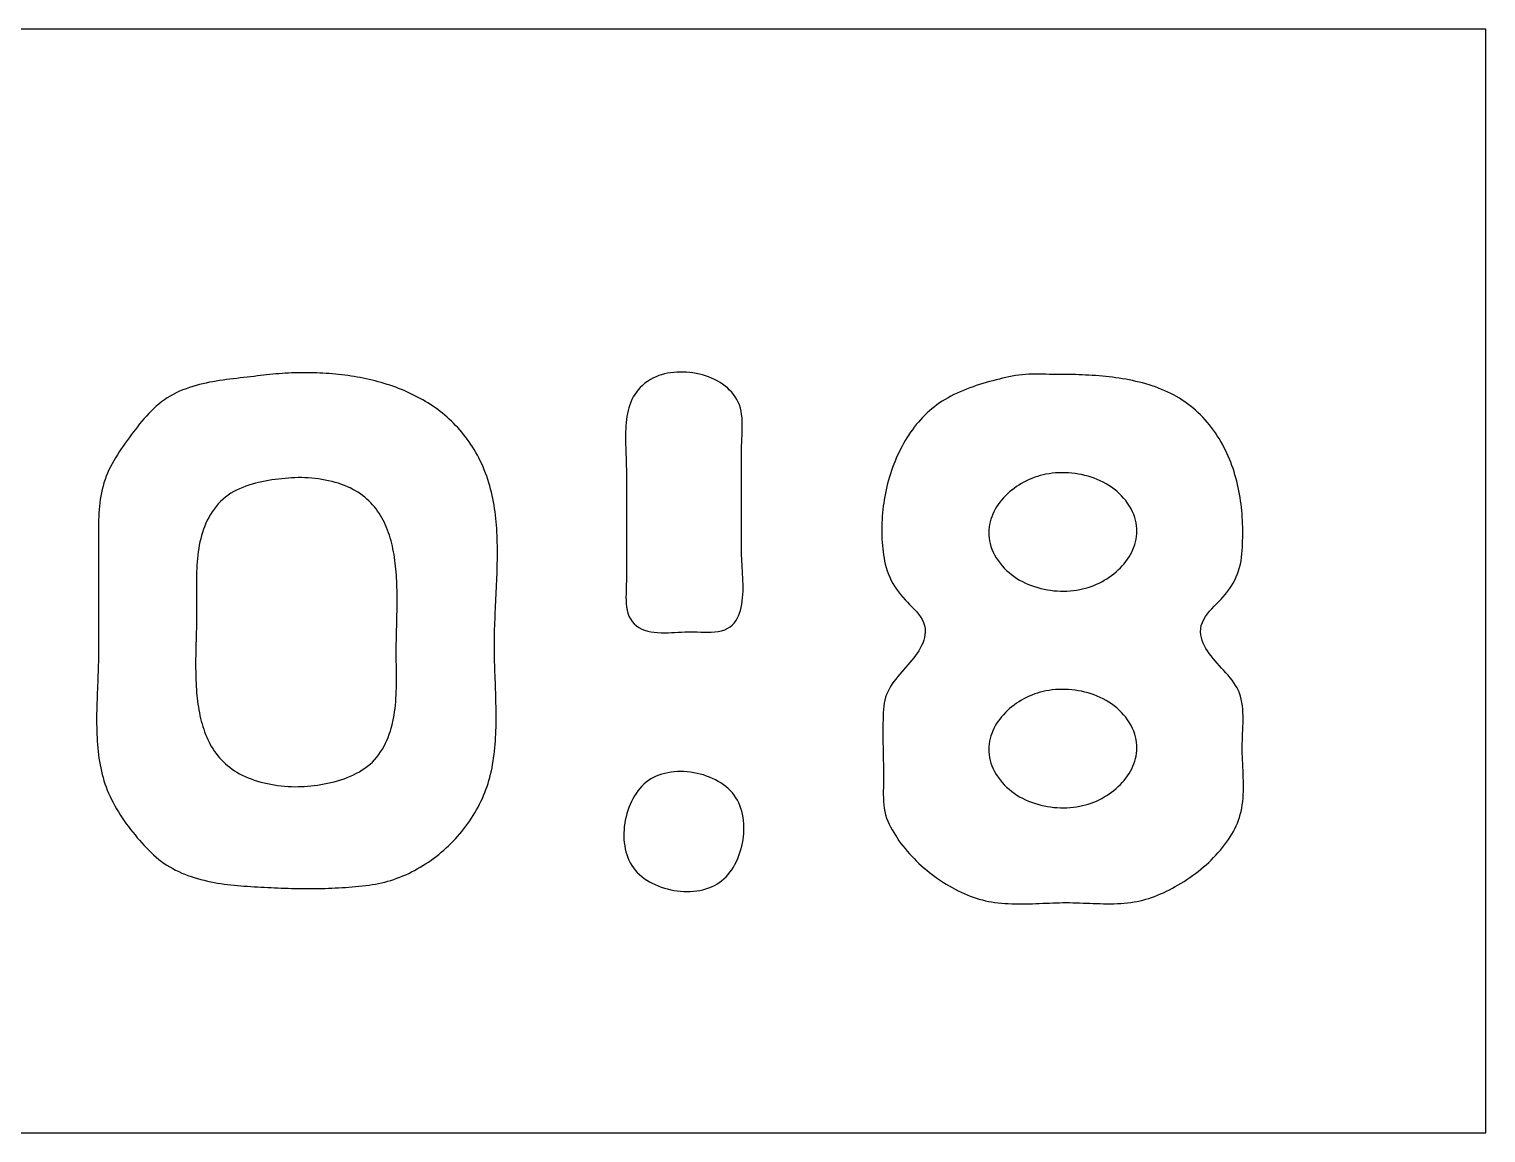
# Model space of a CAD drawing. Extents: x 0 to 2000, y 0 to 326.
# Drawn here: x 1569.5 to 2000, y 0 to 326 of the extents above; entities that cross this region are included whole.
import ezdxf

# ---------------------------------------------------------------- set-up
doc = ezdxf.new("R2010")
doc.units = 0
doc.layers.add('C18', color=18, linetype='CONTINUOUS')
doc.layers.add('C7', color=7, linetype='CONTINUOUS')

msp = doc.modelspace()

# ---------------------------------------------------------------- linework, layer by layer
at = {"layer": 'C18'}
msp.add_lwpolyline([(0, 326), (0, 0), (2000, 0), (2000, 326), (0, 326)], dxfattribs=at)
at = {"layer": 'C7'}
for points in [[(1705.3773, 192), (1705.0641, 192.9777), (1704.7341, 193.9378), (1704.3873, 194.8802), (1704.0239, 195.8052), (1703.6444, 196.7128), (1703.2487, 197.6032), (1702.8373, 198.4765), (1702.4104, 199.3328), (1701.9681, 200.1722), (1701.5107, 200.995), (1701.0385, 201.8011), (1700.5517, 202.5907), (1700.0505, 203.3639), (1699.5352, 204.1209), (1699.006, 204.8618), (1698.4631, 205.5868), (1697.9068, 206.2958), (1697.3373, 206.9891), (1696.7548, 207.6668), (1696.1596, 208.329), (1695.552, 208.9758), (1694.9321, 209.6074), (1694.3002, 210.2238), (1693.6565, 210.8253), (1693.0013, 211.4119), (1692.3348, 211.9837), (1691.6572, 212.5409), (1690.9688, 213.0836), (1690.2698, 213.6119), (1689.5604, 214.126), (1688.841, 214.626), (1688.1116, 215.1119), (1687.3727, 215.584), (1686.6243, 216.0423), (1685.8667, 216.4869), (1685.1002, 216.9181), (1684.325, 217.3358), (1683.5414, 217.7403), (1682.7495, 218.1317), (1681.9497, 218.5101), (1681.1421, 218.8755), (1680.3269, 219.2282), (1679.5045, 219.5683), (1678.6751, 219.8958), (1677.8389, 220.211), (1676.996, 220.5139), (1676.1469, 220.8046), (1675.2916, 221.0833), (1674.4305, 221.3501), (1673.5638, 221.6051), (1672.6917, 221.8485), (1671.8145, 222.0804), (1670.9323, 222.3008), (1670.0454, 222.51), (1669.1542, 222.708), (1668.2587, 222.895), (1667.3592, 223.0711), (1666.456, 223.2364), (1665.5494, 223.3911), (1664.6394, 223.5352), (1663.7265, 223.6689), (1662.8107, 223.7923), (1661.8924, 223.9056), (1660.9718, 224.0088), (1660.0492, 224.1021), (1659.1247, 224.1857), (1658.1985, 224.2595), (1657.2711, 224.3238), (1656.3425, 224.3787), (1655.413, 224.4243), (1654.4828, 224.4607), (1653.5522, 224.4881), (1652.6215, 224.5066), (1651.6908, 224.5163), (1650.7604, 224.5172), (1649.8305, 224.5097), (1648.9014, 224.4937), (1647.9733, 224.4694), (1647.0464, 224.4369), (1646.121, 224.3964), (1645.1973, 224.348), (1644.2755, 224.2917), (1643.356, 224.2278), (1642.4388, 224.1563), (1641.5243, 224.0774), (1640.6127, 223.9911), (1639.7042, 223.8977), (1638.7991, 223.7972), (1637.8976, 223.6898), (1637, 223.5756)], [(1754, 222.9722), (1753.0891, 222.4795), (1752.2463, 221.9501), (1751.469, 221.3856), (1750.7546, 220.7877), (1750.1006, 220.1578), (1749.5044, 219.4976), (1748.9636, 218.8086), (1748.4755, 218.0925), (1748.0377, 217.3507), (1747.6476, 216.585), (1747.3026, 215.7969), (1747.0002, 214.988), (1746.738, 214.1598), (1746.5133, 213.314), (1746.3235, 212.4522), (1746.1663, 211.5758), (1746.039, 210.6866), (1745.939, 209.786), (1745.8639, 208.8758), (1745.8112, 207.9574), (1745.7782, 207.0325), (1745.7624, 206.1026), (1745.7613, 205.1693), (1745.7724, 204.2342), (1745.793, 203.299), (1745.8208, 202.3651), (1745.8531, 201.4342), (1745.8874, 200.5078), (1745.9211, 199.5876), (1745.9518, 198.6752), (1745.9769, 197.772), (1745.9938, 196.8797), (1746, 196), (1746, 163), (1745.9884, 162.1028), (1745.9609, 161.1738), (1745.9283, 160.2205), (1745.9014, 159.2506), (1745.8909, 158.2717), (1745.9077, 157.2915), (1745.9625, 156.3175), (1746.0662, 155.3575), (1746.2294, 154.4191), (1746.4631, 153.5099), (1746.778, 152.6375), (1747.1849, 151.8096), (1747.6945, 151.0339), (1748.3178, 150.3179), (1748.9924, 149.7282), (1749.7357, 149.2303), (1750.5403, 148.8172), (1751.3989, 148.4818), (1752.3043, 148.217), (1753.249, 148.0158), (1754.2259, 147.8713), (1755.2275, 147.7762), (1756.2467, 147.7236), (1757.276, 147.7065), (1758.3081, 147.7177), (1759.3359, 147.7504), (1760.3519, 147.7973), (1761.3488, 147.8515), (1762.3194, 147.9059), (1763.2563, 147.9534), (1764.1523, 147.9871), (1765, 148), (1765.9549, 147.9854), (1766.9487, 147.9511), (1767.971, 147.9108), (1769.0117, 147.8783), (1770.0603, 147.8673), (1771.1065, 147.8917), (1772.1401, 147.9654), (1773.1507, 148.102), (1774.128, 148.3153), (1775.0616, 148.6193), (1775.9414, 149.0277), (1776.6414, 149.4693), (1777.2693, 149.9833), (1777.8284, 150.5646), (1778.3226, 151.2085), (1778.7552, 151.91), (1779.13, 152.6641), (1779.4506, 153.4661), (1779.7204, 154.311), (1779.9432, 155.1939), (1780.1225, 156.1099), (1780.2618, 157.0541), (1780.3649, 158.0216), (1780.4353, 159.0076), (1780.4766, 160.007), (1780.4924, 161.0151), (1780.4862, 162.0268), (1780.4617, 163.0374), (1780.4225, 164.0419), (1780.3722, 165.0354), (1780.3143, 166.013), (1780.2525, 166.9698), (1780.1903, 167.901), (1780.1314, 168.8016), (1780.0793, 169.6666), (1780.0376, 170.4913), (1780.01, 171.2707), (1780, 172), (1780, 201), (1780.0127, 201.9429), (1780.046, 202.9185), (1780.0926, 203.9209), (1780.1453, 204.944), (1780.1966, 205.982), (1780.2394, 207.0286), (1780.2662, 208.0781), (1780.2699, 209.1244), (1780.2431, 210.1616), (1780.1785, 211.1835), (1780.0689, 212.1843), (1779.9069, 213.158), (1779.6852, 214.0985), (1779.3966, 215), (1779.0565, 215.821), (1778.6568, 216.6075), (1778.2004, 217.3592), (1777.6905, 218.076), (1777.13, 218.7574), (1776.5219, 219.4034), (1775.8694, 220.0137), (1775.1755, 220.5881), (1774.4432, 221.1262), (1773.6755, 221.6279), (1772.8755, 222.093), (1772.0463, 222.5212), (1771.1908, 222.9122), (1770.3122, 223.2658), (1769.4134, 223.5819), (1768.4975, 223.8601), (1767.5676, 224.1002), (1766.6266, 224.3021), (1765.6777, 224.4653), (1764.7238, 224.5898), (1763.7681, 224.6753), (1762.8135, 224.7215), (1761.8631, 224.7282), (1760.9199, 224.6951), (1759.987, 224.6221), (1759.0674, 224.5089), (1758.1642, 224.3553), (1757.2804, 224.1609), (1756.419, 223.9257), (1755.5831, 223.6493), (1754.7757, 223.3315), (1754, 222.9722)], [(1922.3735, 158.2854), (1923.0449, 159.0744), (1923.6756, 159.8809), (1924.2651, 160.7049), (1924.813, 161.5467), (1925.3189, 162.4066), (1925.7823, 163.2848), (1926.2027, 164.1815), (1926.5798, 165.0972), (1926.913, 166.0318), (1927.202, 166.9858), (1927.4463, 167.9594), (1927.6454, 168.9527), (1927.799, 169.9662), (1927.9066, 171), (1927.9794, 171.9743), (1928.0406, 172.9515), (1928.0899, 173.9312), (1928.1269, 174.9129), (1928.1513, 175.8963), (1928.163, 176.881), (1928.1615, 177.8665), (1928.1467, 178.8525), (1928.1183, 179.8387), (1928.0759, 180.8245), (1928.0193, 181.8096), (1927.9482, 182.7937), (1927.8623, 183.7763), (1927.7614, 184.7571), (1927.6452, 185.7356), (1927.5133, 186.7114), (1927.3656, 187.6842), (1927.2016, 188.6536), (1927.0213, 189.6192), (1926.8242, 190.5805), (1926.61, 191.5373), (1926.3786, 192.4891), (1926.1296, 193.4354), (1925.8627, 194.376), (1925.5777, 195.3105), (1925.2743, 196.2383), (1924.9522, 197.1593), (1924.6111, 198.0728), (1924.2508, 198.9787), (1923.8709, 199.8764), (1923.4712, 200.7656), (1923.0514, 201.6458), (1922.6112, 202.5168), (1922.1504, 203.3781), (1921.6686, 204.2293), (1921.1656, 205.07), (1920.641, 205.8999), (1920.0948, 206.7185), (1919.5264, 207.5254), (1918.9357, 208.3203), (1918.3224, 209.1027), (1917.6861, 209.8724), (1917.0267, 210.6288), (1916.3438, 211.3716), (1915.6372, 212.1004), (1914.9066, 212.8148), (1914.1755, 213.488), (1913.4264, 214.1341), (1912.6599, 214.7535), (1911.8766, 215.3467), (1911.0771, 215.9143), (1910.262, 216.4569), (1909.4321, 216.975), (1908.5878, 217.4693), (1907.7299, 217.9401), (1906.859, 218.3881), (1905.9757, 218.8139), (1905.0806, 219.2179), (1904.1744, 219.6008), (1903.2577, 219.9631), (1902.3311, 220.3054), (1901.3953, 220.6282), (1900.4509, 220.932), (1899.4985, 221.2174), (1898.5387, 221.485), (1897.5723, 221.7354), (1896.5997, 221.969), (1895.6217, 222.1864), (1894.6388, 222.3882), (1893.6518, 222.575), (1892.6612, 222.7472), (1891.6676, 222.9055), (1890.6718, 223.0504), (1889.6742, 223.1825), (1888.6756, 223.3022), (1887.6766, 223.4103), (1886.6779, 223.5071), (1885.6799, 223.5933), (1884.6835, 223.6694), (1883.6891, 223.736), (1882.6975, 223.7936), (1881.7092, 223.8428), (1880.725, 223.8842), (1879.7453, 223.9182), (1878.7709, 223.9455), (1877.8024, 223.9666), (1876.8405, 223.982), (1875.8856, 223.9923), (1874.9386, 223.9981), (1874, 224), (1873.0083, 224.0057), (1872.0107, 224.0202), (1871.0082, 224.0398), (1870.0021, 224.0605), (1868.9936, 224.0786), (1867.9837, 224.0901), (1866.9738, 224.0912), (1865.9649, 224.0781), (1864.9582, 224.0469), (1863.955, 223.9938), (1862.9564, 223.915), (1861.9636, 223.8065), (1860.9777, 223.6645), (1860, 223.4853)], [(1637, 223.5756), (1635.9667, 223.4437), (1634.9368, 223.3187), (1633.91, 223.1988), (1632.8865, 223.0821), (1631.8661, 222.9667), (1630.8487, 222.8508), (1629.8344, 222.7327), (1628.823, 222.6103), (1627.8146, 222.482), (1626.809, 222.3458), (1625.8062, 222.1999), (1624.8061, 222.0426), (1623.8087, 221.8718), (1622.814, 221.6859), (1621.8219, 221.4829), (1620.8323, 221.2611), (1619.8451, 221.0186), (1618.8604, 220.7535), (1617.8781, 220.464), (1616.898, 220.1483), (1615.9203, 219.8045), (1614.9447, 219.4308), (1613.9713, 219.0254), (1613, 218.5864), (1612.0784, 218.1258), (1611.1835, 217.6255), (1610.3142, 217.0879), (1609.4696, 216.5153), (1608.6486, 215.91), (1607.8503, 215.2744), (1607.0738, 214.611), (1606.318, 213.9219), (1605.582, 213.2097), (1604.8649, 212.4767), (1604.1656, 211.7251), (1603.4832, 210.9575), (1602.8168, 210.1762), (1602.1653, 209.3834), (1601.5278, 208.5817), (1600.9033, 207.7733), (1600.2909, 206.9606)], [(1860, 223.4853), (1859.077, 223.2927), (1858.1412, 223.0898), (1857.1943, 222.8759), (1856.238, 222.6507), (1855.2739, 222.4136), (1854.304, 222.1643), (1853.3297, 221.9022), (1852.3529, 221.6268), (1851.3752, 221.3378), (1850.3984, 221.0346), (1849.4242, 220.7167), (1848.4543, 220.3838), (1847.4903, 220.0352), (1846.5341, 219.6706), (1845.5874, 219.2895), (1844.6517, 218.8915), (1843.7289, 218.476), (1842.8207, 218.0425), (1841.9287, 217.5907), (1841.0547, 217.12), (1840.2005, 216.6301), (1839.3676, 216.1203), (1838.5578, 215.5902), (1837.7729, 215.0395), (1837.0146, 214.4676)], [(1837.0146, 214.4675), (1836.2877, 213.8808), (1835.5782, 213.2722), (1834.8859, 212.6425), (1834.211, 211.9922), (1833.5533, 211.322), (1832.9129, 210.6325), (1832.2898, 209.9242), (1831.684, 209.198), (1831.0956, 208.4542), (1830.5245, 207.6937), (1829.9708, 206.917), (1829.4344, 206.1248), (1828.9155, 205.3176), (1828.4139, 204.4961), (1827.9296, 203.661), (1827.4628, 202.8128), (1827.0134, 201.9522), (1826.5815, 201.0799), (1826.1669, 200.1964), (1825.7699, 199.3023), (1825.3902, 198.3984), (1825.028, 197.4851), (1824.6833, 196.5633), (1824.3561, 195.6334), (1824.0464, 194.6961), (1823.7542, 193.7521), (1823.4795, 192.8019), (1823.2223, 191.8462), (1822.9827, 190.8857), (1822.7606, 189.9208), (1822.5561, 188.9524), (1822.3691, 187.981), (1822.1997, 187.0072), (1822.0479, 186.0316), (1821.9137, 185.055), (1821.7971, 184.0778), (1821.6981, 183.1008), (1821.6168, 182.1246), (1821.5531, 181.1497), (1821.507, 180.1769), (1821.4786, 179.2067), (1821.4678, 178.2398), (1821.4748, 177.2769), (1821.4994, 176.3184), (1821.5417, 175.3651), (1821.6017, 174.4176), (1821.6795, 173.4765), (1821.7749, 172.5425), (1821.8881, 171.6161), (1822.0191, 170.6981), (1822.1678, 169.7889), (1822.3343, 168.8894), (1822.5186, 168)], [(1600.2908, 206.9606), (1599.6892, 206.1518), (1599.0867, 205.3358), (1598.4857, 204.5124), (1597.8887, 203.681), (1597.2982, 202.8415), (1596.7167, 201.9934), (1596.1466, 201.1364), (1595.5905, 200.2701), (1595.0508, 199.3942), (1594.53, 198.5084), (1594.0306, 197.6123), (1593.555, 196.7055), (1593.1059, 195.7878), (1592.6856, 194.8587), (1592.2966, 193.9179), (1591.9415, 192.9651), (1591.6227, 192)], [(1870, 194.5324), (1869.1606, 194.3561), (1868.3262, 194.1457), (1867.4982, 193.9022), (1866.6783, 193.6264), (1865.8677, 193.3193), (1865.0683, 192.9818), (1864.2813, 192.6147), (1863.5084, 192.2189), (1862.7511, 191.7955), (1862.0109, 191.3452), (1861.2893, 190.869), (1860.5879, 190.3679), (1859.9081, 189.8426), (1859.2515, 189.2942), (1858.6197, 188.7235), (1858.0141, 188.1314), (1857.4362, 187.5189), (1856.8876, 186.8868), (1856.3699, 186.236), (1855.8844, 185.5676), (1855.4328, 184.8823), (1855.0166, 184.1811), (1854.6373, 183.4648), (1854.2964, 182.7345), (1853.9954, 181.991), (1853.7359, 181.2351), (1853.5194, 180.4679), (1853.3474, 179.6902), (1853.2214, 178.903), (1853.143, 178.1071), (1853.1136, 177.3034), (1853.1349, 176.4929), (1853.2082, 175.6764), (1853.3352, 174.855), (1853.5174, 174.0294), (1853.7563, 173.2006), (1854.0533, 172.3694), (1854.4101, 171.5369), (1854.8282, 170.7039), (1855.309, 169.8713), (1855.8542, 169.0401)], [(1855.8541, 169.0401), (1856.4317, 168.2557), (1857.0463, 167.5077), (1857.6961, 166.7961), (1858.3793, 166.1207), (1859.0939, 165.4814), (1859.8382, 164.878), (1860.6103, 164.3105), (1861.4084, 163.7788), (1862.2306, 163.2826), (1863.0752, 162.822), (1863.9402, 162.3967), (1864.8239, 162.0067), (1865.7244, 161.6519), (1866.6398, 161.3321), (1867.5684, 161.0472), (1868.5083, 160.7971), (1869.4576, 160.5817), (1870.4146, 160.4008), (1871.3774, 160.2544), (1872.3441, 160.1423), (1873.3129, 160.0644), (1874.2821, 160.0207), (1875.2496, 160.0109), (1876.2138, 160.0349), (1877.1728, 160.0928), (1878.1247, 160.1842), (1879.0677, 160.3091), (1880, 160.4675), (1880.8393, 160.6437), (1881.6737, 160.8541), (1882.5017, 161.0976), (1883.3216, 161.3734), (1884.1322, 161.6805), (1884.9316, 162.018), (1885.7186, 162.3851), (1886.4915, 162.7809), (1887.2488, 163.2043), (1887.989, 163.6546), (1888.7106, 164.1308), (1889.412, 164.6319), (1890.0918, 165.1572), (1890.7484, 165.7056), (1891.3802, 166.2763), (1891.9858, 166.8684), (1892.5637, 167.4809), (1893.1123, 168.113), (1893.63, 168.7638), (1894.1155, 169.4322), (1894.5671, 170.1175), (1894.9833, 170.8187), (1895.3626, 171.535), (1895.7035, 172.2653), (1896.0045, 173.0088), (1896.264, 173.7647), (1896.4805, 174.5319), (1896.6525, 175.3096), (1896.7785, 176.0968), (1896.8569, 176.8927), (1896.8863, 177.6964), (1896.865, 178.5069), (1896.7917, 179.3234), (1896.6647, 180.1448), (1896.4825, 180.9704), (1896.2436, 181.7992), (1895.9466, 182.6304), (1895.5898, 183.4629), (1895.1717, 184.2959), (1894.6909, 185.1285), (1894.1458, 185.9598), (1893.5681, 186.7441), (1892.9535, 187.4921), (1892.3037, 188.2037), (1891.6206, 188.8791), (1890.906, 189.5184), (1890.1617, 190.1218), (1889.3896, 190.6893), (1888.5915, 191.221), (1887.7693, 191.7172), (1886.9248, 192.1778), (1886.0597, 192.6031), (1885.1761, 192.9931), (1884.2756, 193.3479), (1883.3602, 193.6677), (1882.4316, 193.9526), (1881.4917, 194.2027), (1880.5423, 194.4182), (1879.5854, 194.599), (1878.6226, 194.7454), (1877.6559, 194.8575), (1876.687, 194.9354), (1875.7179, 194.9792), (1874.7503, 194.9889), (1873.7861, 194.9649), (1872.8272, 194.9071), (1871.8753, 194.8156), (1870.9322, 194.6907), (1870, 194.5324)], [(1591.6226, 192), (1591.3411, 191.0287), (1591.0931, 190.0515), (1590.8764, 189.0688), (1590.6889, 188.081), (1590.5287, 187.0888), (1590.3936, 186.0925), (1590.2817, 185.0927), (1590.1909, 184.0898), (1590.1191, 183.0845), (1590.0643, 182.077), (1590.0244, 181.0681), (1589.9974, 180.0581), (1589.9813, 179.0476), (1589.974, 178.037), (1589.9734, 177.0268), (1589.9775, 176.0176), (1589.9842, 175.0098), (1589.9916, 174.0039), (1589.9975, 173.0005), (1590, 172), (1590, 142), (1589.996, 141.0396), (1589.9845, 140.0711), (1589.9665, 139.095), (1589.9426, 138.1117), (1589.9139, 137.1219), (1589.881, 136.126), (1589.8448, 135.1244), (1589.8062, 134.1177), (1589.7659, 133.1063), (1589.7248, 132.0909), (1589.6838, 131.0718), (1589.6436, 130.0495), (1589.6052, 129.0247), (1589.5692, 127.9977), (1589.5366, 126.969), (1589.5082, 125.9392), (1589.4848, 124.9088), (1589.4673, 123.8781), (1589.4564, 122.8479), (1589.453, 121.8185), (1589.458, 120.7904), (1589.4721, 119.7642), (1589.4963, 118.7402), (1589.5312, 117.7192), (1589.5779, 116.7014), (1589.637, 115.6875), (1589.7094, 114.6779), (1589.796, 113.6731), (1589.8975, 112.6737), (1590.0149, 111.68), (1590.1489, 110.6927), (1590.3004, 109.7122), (1590.4702, 108.739), (1590.6591, 107.7736), (1590.868, 106.8165), (1591.0976, 105.8682), (1591.3489, 104.9292), (1591.6227, 104)], [(1625.4151, 185.787), (1624.7687, 185.0331), (1624.1663, 184.2566), (1623.6062, 183.4587), (1623.0869, 182.6405), (1622.607, 181.8029), (1622.1649, 180.9471), (1621.7591, 180.0743), (1621.3881, 179.1854), (1621.0504, 178.2815), (1620.7445, 177.3638), (1620.4688, 176.4333), (1620.2218, 175.4911), (1620.0021, 174.5383), (1619.8081, 173.576), (1619.6383, 172.6052), (1619.4912, 171.6271), (1619.3653, 170.6427), (1619.2591, 169.6531), (1619.171, 168.6594), (1619.0995, 167.6628), (1619.0432, 166.6641), (1619.0005, 165.6647), (1618.9699, 164.6654), (1618.9499, 163.6675), (1618.939, 162.672), (1618.9357, 161.68), (1618.9384, 160.6926), (1618.9456, 159.7109), (1618.9559, 158.7358), (1618.9677, 157.7687), (1618.9796, 156.8104), (1618.9899, 155.8621), (1618.9972, 154.925), (1619, 154), (1618.9974, 153.1711), (1618.9901, 152.3337), (1618.9786, 151.4882), (1618.9636, 150.6352), (1618.9456, 149.7751), (1618.9253, 148.9086), (1618.9032, 148.036), (1618.88, 147.1579), (1618.8562, 146.2749), (1618.8325, 145.3873), (1618.8094, 144.4957), (1618.7875, 143.6007), (1618.7675, 142.7027), (1618.7499, 141.8023), (1618.7354, 140.8999), (1618.7244, 139.9961), (1618.7177, 139.0913), (1618.7159, 138.1861), (1618.7194, 137.281), (1618.729, 136.3764), (1618.7452, 135.473), (1618.7686, 134.5712), (1618.7999, 133.6715), (1618.8395, 132.7744), (1618.8882, 131.8804), (1618.9465, 130.9901), (1619.015, 130.1039), (1619.0943, 129.2224), (1619.185, 128.346), (1619.2877, 127.4753), (1619.4031, 126.6108), (1619.5316, 125.753), (1619.674, 124.9023), (1619.8307, 124.0594), (1620.0024, 123.2247), (1620.1898, 122.3986), (1620.3933, 121.5819), (1620.6136, 120.7748), (1620.8513, 119.978), (1621.1071, 119.1919), (1621.3813, 118.4171), (1621.6748, 117.6541), (1621.9881, 116.9033), (1622.3217, 116.1653), (1622.6764, 115.4406), (1623.0526, 114.7297), (1623.451, 114.0331), (1623.8722, 113.3513), (1624.3167, 112.6849), (1624.7852, 112.0343), (1625.2783, 111.4), (1625.7966, 110.7825), (1626.3406, 110.1824), (1626.911, 109.6002), (1627.5083, 109.0363), (1628.1332, 108.4913), (1628.7863, 107.9657), (1629.4682, 107.46), (1630.1794, 106.9747), (1630.9205, 106.5102), (1631.6922, 106.0673), (1632.4951, 105.6462), (1633.3297, 105.2476), (1634.1966, 104.8719), (1635.0966, 104.5196), (1636.03, 104.1913), (1636.9976, 103.8875), (1638, 103.6087), (1638.9384, 103.3765), (1639.9081, 103.1618), (1640.9029, 102.9659), (1641.9163, 102.7903), (1642.942, 102.6367), (1643.9737, 102.5064), (1645.005, 102.4011), (1646.0297, 102.3222), (1647.0412, 102.2712), (1648.0335, 102.2497), (1649, 102.2592), (1649.9062, 102.2917), (1650.8332, 102.3419), (1651.7781, 102.4105), (1652.7384, 102.4985), (1653.7112, 102.6065), (1654.6938, 102.7354), (1655.6835, 102.8859), (1656.6775, 103.059), (1657.6731, 103.2553), (1658.6675, 103.4757), (1659.6581, 103.7209), (1660.642, 103.9918), (1661.6166, 104.2892), (1662.5791, 104.6139), (1663.5267, 104.9666), (1664.4568, 105.3481), (1665.3665, 105.7594), (1666.2532, 106.201), (1667.1141, 106.674), (1667.9465, 107.179), (1668.7476, 107.7169), (1669.5148, 108.2884), (1670.2451, 108.8944), (1670.9361, 109.5356), (1671.5848, 110.2129), (1672.2311, 110.9668), (1672.8335, 111.7432), (1673.3936, 112.5411), (1673.9129, 113.3594), (1674.3928, 114.1969), (1674.8349, 115.0527), (1675.2407, 115.9256), (1675.6117, 116.8145), (1675.9494, 117.7183), (1676.2553, 118.6361), (1676.531, 119.5666), (1676.778, 120.5087), (1676.9977, 121.4615), (1677.1917, 122.4239), (1677.3615, 123.3946), (1677.5086, 124.3728), (1677.6346, 125.3572), (1677.7408, 126.3467), (1677.8289, 127.3404), (1677.9004, 128.3371), (1677.9567, 129.3357), (1677.9994, 130.3352), (1678.03, 131.3344), (1678.05, 132.3323), (1678.0609, 133.3278), (1678.0642, 134.3198), (1678.0615, 135.3072), (1678.0543, 136.289), (1678.044, 137.264), (1678.0321, 138.2312), (1678.0203, 139.1895), (1678.01, 140.1378), (1678.0027, 141.0749), (1678, 142), (1678.0024, 142.8123), (1678.0092, 143.6337), (1678.02, 144.4636), (1678.0341, 145.3016), (1678.0509, 146.1472), (1678.0699, 146.9997), (1678.0905, 147.8588), (1678.1123, 148.7238), (1678.1345, 149.5944), (1678.1566, 150.4698), (1678.1781, 151.3498), (1678.1984, 152.2336), (1678.217, 153.1209), (1678.2332, 154.0111), (1678.2465, 154.9037), (1678.2564, 155.7981), (1678.2622, 156.6939), (1678.2635, 157.5906), (1678.2596, 158.4875), (1678.25, 159.3843), (1678.2341, 160.2804), (1678.2114, 161.1753), (1678.1813, 162.0685), (1678.1432, 162.9594), (1678.0965, 163.8476), (1678.0407, 164.7325), (1677.9753, 165.6136), (1677.8997, 166.4904), (1677.8132, 167.3624), (1677.7154, 168.2291), (1677.6056, 169.0899), (1677.4834, 169.9444), (1677.3481, 170.792), (1677.1991, 171.6323), (1677.036, 172.4646), (1676.8582, 173.2885), (1676.665, 174.1035), (1676.4559, 174.9091), (1676.2304, 175.7047), (1675.9879, 176.4898), (1675.7278, 177.264), (1675.4495, 178.0266), (1675.1526, 178.7773), (1674.8363, 179.5154), (1674.5003, 180.2405), (1674.1438, 180.952), (1673.7664, 181.6495), (1673.3674, 182.3323), (1672.9464, 183.0001), (1672.5027, 183.6523), (1672.0357, 184.2883), (1671.545, 184.9077), (1671.0299, 185.5099), (1670.4899, 186.0945), (1669.9244, 186.6609), (1669.3329, 187.2086), (1668.7147, 187.7371), (1668.0694, 188.2458), (1667.3963, 188.7343), (1666.695, 189.2021), (1665.9647, 189.6486), (1665.205, 190.0733), (1664.4153, 190.4757), (1663.5951, 190.8553), (1662.7437, 191.2115), (1661.8606, 191.5439), (1660.9452, 191.852), (1659.997, 192.1352), (1659.0155, 192.393), (1658, 192.625), (1657.0355, 192.8181), (1656.0511, 192.9925), (1655.0513, 193.1462), (1654.0407, 193.2775), (1653.0236, 193.3843), (1652.0047, 193.4648), (1650.9883, 193.5171), (1649.9791, 193.5393), (1648.9815, 193.5296), (1648, 193.4861)], [(1648, 193.4861), (1647.0683, 193.4248), (1646.1229, 193.356), (1645.1657, 193.2781), (1644.1989, 193.1893), (1643.2246, 193.0879), (1642.2449, 192.9723), (1641.2619, 192.8406), (1640.2778, 192.6912), (1639.2946, 192.5224), (1638.3145, 192.3324), (1637.3395, 192.1197), (1636.3719, 191.8824), (1635.4136, 191.6188), (1634.4668, 191.3273), (1633.5336, 191.0061), (1632.6161, 190.6535), (1631.7165, 190.2679), (1630.8369, 189.8475), (1629.9793, 189.3906), (1629.1458, 188.8954), (1628.3387, 188.3604), (1627.5599, 187.7837), (1626.8117, 187.1637), (1626.0961, 186.4987), (1625.4152, 185.787)], [(1705.6489, 105), (1705.8839, 105.9452), (1706.0998, 106.8979), (1706.2974, 107.8577), (1706.4772, 108.824), (1706.6401, 109.7967), (1706.7866, 110.7753), (1706.9175, 111.7595), (1707.0335, 112.7489), (1707.1352, 113.7431), (1707.2234, 114.7418), (1707.2987, 115.7446), (1707.3619, 116.7511), (1707.4136, 117.761), (1707.4545, 118.7739), (1707.4853, 119.7895), (1707.5068, 120.8073), (1707.5195, 121.827), (1707.5242, 122.8482), (1707.5217, 123.8706), (1707.5124, 124.8938), (1707.4973, 125.9175), (1707.4769, 126.9412), (1707.452, 127.9646), (1707.4232, 128.9873), (1707.3913, 130.0091), (1707.3569, 131.0294), (1707.3207, 132.048), (1707.2834, 133.0644), (1707.2458, 134.0783), (1707.2084, 135.0894), (1707.172, 136.0973), (1707.1374, 137.1015), (1707.1051, 138.1018), (1707.0758, 139.0978), (1707.0504, 140.0891), (1707.0293, 141.0753), (1707.0135, 142.0561), (1707.0034, 143.0311), (1707, 144), (1707.0036, 144.9446), (1707.0141, 145.8977), (1707.0309, 146.8589), (1707.0535, 147.8278), (1707.0813, 148.804), (1707.1138, 149.787), (1707.1505, 150.7765), (1707.1906, 151.7721), (1707.2338, 152.7733), (1707.2795, 153.7799), (1707.327, 154.7913), (1707.3759, 155.8072), (1707.4257, 156.8272), (1707.4756, 157.8509), (1707.5253, 158.8778), (1707.5741, 159.9077), (1707.6215, 160.94), (1707.6669, 161.9744), (1707.7098, 163.0106), (1707.7497, 164.048), (1707.7859, 165.0863), (1707.818, 166.1251), (1707.8453, 167.1639), (1707.8674, 168.2025), (1707.8836, 169.2404), (1707.8935, 170.2772), (1707.8964, 171.3125), (1707.8918, 172.3458), (1707.8792, 173.3769), (1707.858, 174.4053), (1707.8277, 175.4306), (1707.7876, 176.4524), (1707.7373, 177.4702), (1707.6762, 178.4838), (1707.6038, 179.4927), (1707.5194, 180.4966), (1707.4226, 181.4949), (1707.3128, 182.4873), (1707.1894, 183.4735), (1707.0519, 184.4529), (1706.8997, 185.4253), (1706.7323, 186.3902), (1706.5492, 187.3472), (1706.3497, 188.2959), (1706.1333, 189.2359), (1705.8995, 190.1669), (1705.6477, 191.0884), (1705.3774, 192)], [(1822.5185, 168), (1822.7718, 166.9725), (1823.074, 165.9799), (1823.4234, 165.0196), (1823.8183, 164.0892), (1824.2573, 163.1862), (1824.7386, 162.3081), (1825.2608, 161.4524), (1825.8222, 160.6167), (1826.4212, 159.7986), (1827.0563, 158.9954), (1827.7258, 158.2048), (1828.4282, 157.4243), (1829.0482, 156.7713), (1829.7033, 156.1007), (1830.3759, 155.4106), (1831.0482, 154.6991), (1831.7027, 153.9642), (1832.3217, 153.2038), (1832.8876, 152.4162), (1833.3827, 151.5993), (1833.7893, 150.7512), (1834.0899, 149.8699), (1834.2668, 148.9534), (1834.3024, 148), (1834.2274, 147.1343), (1834.0803, 146.2949), (1833.8662, 145.4797), (1833.5905, 144.6866), (1833.2583, 143.9136), (1832.8749, 143.1585), (1832.4457, 142.4194), (1831.9759, 141.6942), (1831.4707, 140.9807), (1830.9355, 140.2769), (1830.3754, 139.5808), (1829.7958, 138.8903), (1829.2019, 138.2032), (1828.599, 137.5176), (1827.9923, 136.8314), (1827.3872, 136.1425), (1826.7888, 135.4488), (1826.2025, 134.7483), (1825.6335, 134.0389), (1825.0871, 133.3185), (1824.5685, 132.5851), (1824.0831, 131.8365), (1823.636, 131.0708), (1823.2326, 130.2858), (1822.8782, 129.4796), (1822.5779, 128.6499), (1822.337, 127.7948), (1822.1609, 126.9122), (1822.0548, 126), (1821.9873, 125.0091), (1821.9322, 124.0158), (1821.8886, 123.0202), (1821.8556, 122.0226), (1821.8321, 121.0233), (1821.8174, 120.0225), (1821.8103, 119.0205), (1821.8101, 118.0175), (1821.8157, 117.0137), (1821.8263, 116.0094), (1821.8408, 115.0049), (1821.8584, 114.0003), (1821.8781, 112.996), (1821.899, 111.9922), (1821.9202, 110.9891), (1821.9407, 109.987), (1821.9595, 108.9861), (1821.9758, 107.9868), (1821.9886, 106.9891), (1821.997, 105.9934), (1822, 105), (1821.9921, 104.0076), (1821.9736, 103.0024), (1821.9523, 101.9876), (1821.9358, 100.9662), (1821.9318, 99.9416), (1821.9482, 98.917), (1821.9925, 97.8956), (1822.0724, 96.8806), (1822.1958, 95.8752), (1822.3703, 94.8827), (1822.6037, 93.9063), (1822.9036, 92.9492), (1823.2778, 92.0146)], [(1915.6975, 148), (1915.7329, 148.9664), (1915.9109, 149.8953), (1916.2143, 150.7888), (1916.626, 151.6493), (1917.1288, 152.4791), (1917.7056, 153.2804), (1918.3392, 154.0556), (1919.0125, 154.8069), (1919.7082, 155.5366), (1920.4094, 156.247), (1921.0988, 156.9404), (1921.7592, 157.6191), (1922.3736, 158.2854)], [(1927.4899, 128.9992), (1927.2138, 129.8226), (1926.8725, 130.6263), (1926.4724, 131.412), (1926.0198, 132.1816), (1925.5211, 132.9371), (1924.9827, 133.6803), (1924.4109, 134.4131), (1923.8123, 135.1376), (1923.193, 135.8554), (1922.5596, 136.5686), (1921.9185, 137.2791), (1921.2758, 137.9887), (1920.6382, 138.6993), (1920.0119, 139.4129), (1919.4034, 140.1313), (1918.819, 140.8565), (1918.265, 141.5903), (1917.748, 142.3347), (1917.2742, 143.0915), (1916.8501, 143.8626), (1916.482, 144.65), (1916.1763, 145.4555), (1915.9394, 146.2811), (1915.7777, 147.1286), (1915.6976, 148)], [(1870, 130.5324), (1869.1606, 130.3561), (1868.3262, 130.1457), (1867.4982, 129.9022), (1866.6783, 129.6264), (1865.8677, 129.3193), (1865.0683, 128.9818), (1864.2813, 128.6147), (1863.5084, 128.2189), (1862.7511, 127.7955), (1862.0109, 127.3452), (1861.2893, 126.869), (1860.5879, 126.3679), (1859.9081, 125.8426), (1859.2515, 125.2942), (1858.6197, 124.7235), (1858.0141, 124.1314), (1857.4362, 123.5189), (1856.8876, 122.8868), (1856.3699, 122.236), (1855.8844, 121.5676), (1855.4328, 120.8823), (1855.0166, 120.1811), (1854.6373, 119.4648), (1854.2964, 118.7345), (1853.9954, 117.991), (1853.7359, 117.2351), (1853.5194, 116.4679), (1853.3474, 115.6902), (1853.2214, 114.903), (1853.143, 114.1071), (1853.1136, 113.3034), (1853.1349, 112.4929), (1853.2082, 111.6764), (1853.3352, 110.855), (1853.5174, 110.0294), (1853.7563, 109.2006), (1854.0533, 108.3694), (1854.4101, 107.5369), (1854.8282, 106.7039), (1855.309, 105.8713), (1855.8542, 105.0401)], [(1855.8541, 105.0401), (1856.4317, 104.2557), (1857.0463, 103.5077), (1857.6961, 102.7961), (1858.3793, 102.1207), (1859.0939, 101.4814), (1859.8382, 100.878), (1860.6103, 100.3105), (1861.4084, 99.7788), (1862.2306, 99.2826), (1863.0752, 98.822), (1863.9402, 98.3967), (1864.8239, 98.0067), (1865.7244, 97.6519), (1866.6398, 97.3321), (1867.5684, 97.0472), (1868.5083, 96.7971), (1869.4576, 96.5817), (1870.4146, 96.4008), (1871.3774, 96.2544), (1872.3441, 96.1423), (1873.3129, 96.0644), (1874.2821, 96.0207), (1875.2496, 96.0109), (1876.2138, 96.0349), (1877.1728, 96.0928), (1878.1247, 96.1842), (1879.0677, 96.3091), (1880, 96.4675), (1880.8393, 96.6437), (1881.6737, 96.8541), (1882.5017, 97.0976), (1883.3217, 97.3734), (1884.1322, 97.6805), (1884.9317, 98.018), (1885.7186, 98.3851), (1886.4915, 98.7809), (1887.2488, 99.2043), (1887.989, 99.6546), (1888.7106, 100.1308), (1889.4121, 100.6319), (1890.0918, 101.1572), (1890.7484, 101.7056), (1891.3803, 102.2763), (1891.9859, 102.8684), (1892.5638, 103.4809), (1893.1123, 104.113), (1893.6301, 104.7638), (1894.1156, 105.4322), (1894.5671, 106.1175), (1894.9834, 106.8187), (1895.3627, 107.535), (1895.7036, 108.2653), (1896.0046, 109.0088), (1896.2641, 109.7647), (1896.4806, 110.5319), (1896.6526, 111.3096), (1896.7786, 112.0968), (1896.857, 112.8927), (1896.8864, 113.6964), (1896.8651, 114.5069), (1896.7917, 115.3234), (1896.6647, 116.1448), (1896.4825, 116.9704), (1896.2437, 117.7992), (1895.9466, 118.6304), (1895.5898, 119.4629), (1895.1717, 120.2959), (1894.6909, 121.1285), (1894.1458, 121.9598), (1893.5681, 122.7441), (1892.9535, 123.4921), (1892.3037, 124.2037), (1891.6206, 124.8791), (1890.906, 125.5184), (1890.1617, 126.1218), (1889.3896, 126.6893), (1888.5915, 127.221), (1887.7693, 127.7172), (1886.9247, 128.1778), (1886.0597, 128.6031), (1885.176, 128.9931), (1884.2755, 129.3479), (1883.3601, 129.6677), (1882.4315, 129.9526), (1881.4916, 130.2027), (1880.5423, 130.4181), (1879.5853, 130.599), (1878.6225, 130.7454), (1877.6558, 130.8575), (1876.687, 130.9354), (1875.7178, 130.9791), (1874.7503, 130.9889), (1873.7861, 130.9649), (1872.8271, 130.907), (1871.8752, 130.8156), (1870.9322, 130.6907), (1870, 130.5324)], [(1927.4313, 94.0007), (1927.664, 94.9293), (1927.8575, 95.8777), (1928.0148, 96.8438), (1928.1389, 97.8255), (1928.2325, 98.8208), (1928.2988, 99.8277), (1928.3406, 100.8442), (1928.361, 101.8681), (1928.3627, 102.8975), (1928.3489, 103.9303), (1928.3223, 104.9646), (1928.2861, 105.9982), (1928.2431, 107.0291), (1928.1963, 108.0553), (1928.1486, 109.0748), (1928.1029, 110.0855), (1928.0623, 111.0854), (1928.0296, 112.0725), (1928.0079, 113.0447), (1928, 114), (1928.01, 114.9605), (1928.0366, 115.9418), (1928.0746, 116.9405), (1928.1186, 117.9531), (1928.1633, 118.9759), (1928.2035, 120.0055), (1928.2338, 121.0385), (1928.2491, 122.0712), (1928.244, 123.1001), (1928.2133, 124.1219), (1928.1516, 125.1329), (1928.0537, 126.1296), (1927.9143, 127.1086), (1927.7282, 128.0662), (1927.49, 128.9992)], [(1591.6226, 104), (1591.9232, 103.0779), (1592.2555, 102.1544), (1592.6182, 101.2306), (1593.0101, 100.3073), (1593.4296, 99.3856), (1593.8756, 98.4664), (1594.3467, 97.5507), (1594.8416, 96.6394), (1595.3589, 95.7335), (1595.8973, 94.834), (1596.4555, 93.9419), (1597.0321, 93.058), (1597.6259, 92.1834), (1598.2355, 91.319), (1598.8596, 90.4658), (1599.4968, 89.6248), (1600.1458, 88.7969), (1600.8053, 87.9831), (1601.474, 87.1843), (1602.1506, 86.4016), (1602.8336, 85.6358), (1603.5219, 84.888), (1604.214, 84.1591), (1604.9086, 83.4501), (1605.6044, 82.7619), (1606.3002, 82.0956)], [(1606.3001, 82.0956), (1607.047, 81.4192), (1607.8152, 80.7767), (1608.6035, 80.1673), (1609.4111, 79.5899), (1610.2369, 79.0437), (1611.0801, 78.5278), (1611.9395, 78.0412), (1612.8143, 77.583), (1613.7034, 77.1523), (1614.6059, 76.7483), (1615.5208, 76.3699), (1616.4472, 76.0163), (1617.384, 75.6866), (1618.3303, 75.3798), (1619.2851, 75.095), (1620.2474, 74.8314), (1621.2163, 74.5879), (1622.1908, 74.3638), (1623.1699, 74.158), (1624.1526, 73.9698), (1625.138, 73.798), (1626.1251, 73.6419), (1627.1129, 73.5005), (1628.1004, 73.373), (1629.0867, 73.2583), (1630.0708, 73.1556), (1631.0516, 73.064), (1632.0284, 72.9826), (1633, 72.9104), (1634.0045, 72.841), (1635.0084, 72.7738), (1636.0115, 72.709), (1637.014, 72.6468), (1638.0158, 72.5873), (1639.017, 72.5307), (1640.0177, 72.4773), (1641.0179, 72.4271), (1642.0177, 72.3803), (1643.017, 72.3372), (1644.016, 72.2978), (1645.0146, 72.2625), (1646.013, 72.2313), (1647.0111, 72.2044), (1648.009, 72.182), (1649.0068, 72.1643), (1650.0044, 72.1515), (1651.002, 72.1436), (1651.9996, 72.141), (1652.9971, 72.1438), (1653.9948, 72.1521), (1654.9925, 72.1662), (1655.9904, 72.1862), (1656.9884, 72.2122), (1657.9867, 72.2445), (1658.9853, 72.2833), (1659.9842, 72.3287), (1660.9834, 72.3808), (1661.9831, 72.44), (1662.9832, 72.5063), (1663.9838, 72.5799), (1664.9849, 72.661), (1665.9866, 72.7497), (1666.9889, 72.8463), (1667.9919, 72.951), (1668.9955, 73.0638), (1670, 73.1851), (1670.9272, 73.3134), (1671.8513, 73.4661), (1672.7716, 73.643), (1673.6879, 73.8435), (1674.5998, 74.0673), (1675.5069, 74.3141), (1676.4087, 74.5835), (1677.305, 74.8751), (1678.1953, 75.1885), (1679.0793, 75.5234), (1679.9565, 75.8794), (1680.8266, 76.2562), (1681.6893, 76.6533), (1682.544, 77.0704), (1683.3905, 77.5072), (1684.2284, 77.9632), (1685.0572, 78.4381), (1685.8766, 78.9315), (1686.6862, 79.4431), (1687.4856, 79.9725), (1688.2745, 80.5193), (1689.0524, 81.0831), (1689.819, 81.6636), (1690.5739, 82.2604), (1691.3167, 82.8731), (1692.047, 83.5014), (1692.7644, 84.1449), (1693.4686, 84.8032), (1694.1592, 85.476), (1694.8358, 86.1629), (1695.498, 86.8635), (1696.1454, 87.5774), (1696.7776, 88.3043), (1697.3943, 89.0439), (1697.9951, 89.7957), (1698.5795, 90.5593), (1699.1473, 91.3345), (1699.698, 92.1208), (1700.2313, 92.9178), (1700.7467, 93.7253), (1701.2438, 94.5427), (1701.7224, 95.3699), (1702.182, 96.2063), (1702.6222, 97.0516), (1703.0426, 97.9055), (1703.4429, 98.7675), (1703.8227, 99.6374), (1704.1816, 100.5147), (1704.5192, 101.3991), (1704.8351, 102.2902), (1705.1289, 103.1876), (1705.4004, 104.091), (1705.649, 105)], [(1754, 104.9722), (1753.2491, 104.5596), (1752.5283, 104.0911), (1751.8381, 103.5697), (1751.1789, 102.9984), (1750.5514, 102.3802), (1749.9561, 101.7181), (1749.3936, 101.0153), (1748.8644, 100.2746), (1748.3691, 99.4991), (1747.9082, 98.6918), (1747.4823, 97.8558), (1747.092, 96.994), (1746.7377, 96.1095), (1746.4201, 95.2052), (1746.1397, 94.2843), (1745.8971, 93.3498), (1745.6928, 92.4045), (1745.5273, 91.4517), (1745.4013, 90.4942), (1745.3153, 89.5351), (1745.2698, 88.5775), (1745.2654, 87.6243), (1745.3026, 86.6785), (1745.3821, 85.7433), (1745.5042, 84.8215), (1745.6698, 83.9162), (1745.8791, 83.0305), (1746.1329, 82.1674), (1746.4317, 81.3298), (1746.776, 80.5208), (1747.1663, 79.7434), (1747.6034, 79.0007)], [(1747.6033, 79.0007), (1748.0976, 78.2814), (1748.6441, 77.5942), (1749.2397, 76.9396), (1749.8814, 76.318), (1750.5661, 75.73), (1751.2908, 75.176), (1752.0524, 74.6567), (1752.8479, 74.1725), (1753.6743, 73.7239), (1754.5285, 73.3114), (1755.4075, 72.9356), (1756.3083, 72.597), (1757.2277, 72.2961), (1758.1628, 72.0334), (1759.1105, 71.8094), (1760.0677, 71.6246), (1761.0316, 71.4796), (1761.9989, 71.3749), (1762.9666, 71.311), (1763.9318, 71.2883), (1764.8913, 71.3074), (1765.8422, 71.3689), (1766.7813, 71.4732), (1767.7057, 71.6209), (1768.6123, 71.8125), (1769.4981, 72.0484), (1770.36, 72.3292), (1771.1949, 72.6555), (1772, 73.0277), (1772.7508, 73.4402), (1773.4716, 73.9088), (1774.1619, 74.4302), (1774.821, 75.0015), (1775.4486, 75.6197), (1776.0438, 76.2817), (1776.6064, 76.9846), (1777.1356, 77.7253), (1777.6309, 78.5008), (1778.0918, 79.3081), (1778.5177, 80.1441), (1778.908, 81.0059), (1779.2623, 81.8904), (1779.5799, 82.7946), (1779.8602, 83.7155), (1780.1029, 84.6501), (1780.3072, 85.5953), (1780.4726, 86.5482), (1780.5986, 87.5056), (1780.6847, 88.4647), (1780.7302, 89.4223), (1780.7346, 90.3755), (1780.6973, 91.3213), (1780.6179, 92.2565), (1780.4957, 93.1783), (1780.3302, 94.0835), (1780.1208, 94.9693), (1779.867, 95.8324), (1779.5682, 96.67), (1779.2239, 97.479), (1778.8336, 98.2564), (1778.3966, 98.9992), (1777.9022, 99.7184), (1777.3557, 100.4055), (1776.7601, 101.0602), (1776.1184, 101.6818), (1775.4338, 102.2698), (1774.7091, 102.8237), (1773.9475, 103.3431), (1773.1519, 103.8273), (1772.3255, 104.2759), (1771.4713, 104.6883), (1770.5923, 105.0641), (1769.6916, 105.4027), (1768.7722, 105.7037), (1767.8371, 105.9664), (1766.8894, 106.1904), (1765.9321, 106.3751), (1764.9683, 106.5201), (1764.001, 106.6249), (1763.0333, 106.6888), (1762.0681, 106.7115), (1761.1086, 106.6923), (1760.1577, 106.6309), (1759.2186, 106.5266), (1758.2942, 106.3789), (1757.3876, 106.1873), (1756.5018, 105.9514), (1755.6399, 105.6706), (1754.805, 105.3443), (1754, 104.9722)], [(1823.2777, 92.0146), (1823.6665, 91.1823), (1824.0839, 90.3543), (1824.5291, 89.5313), (1825.0012, 88.7139), (1825.4994, 87.9026), (1826.0229, 87.0982), (1826.5709, 86.3013), (1827.1425, 85.5125), (1827.7369, 84.7325), (1828.3533, 83.9619), (1828.9909, 83.2013), (1829.6488, 82.4514), (1830.3263, 81.7129), (1831.0225, 80.9862), (1831.7366, 80.2722), (1832.4677, 79.5714), (1833.2151, 78.8844), (1833.9779, 78.212), (1834.7553, 77.5547), (1835.5465, 76.9132), (1836.3507, 76.288), (1837.167, 75.68), (1837.9946, 75.0896), (1838.8328, 74.5176), (1839.6805, 73.9646), (1840.5372, 73.4311), (1841.4019, 72.9179), (1842.2738, 72.4256), (1843.1521, 71.9548), (1844.0359, 71.5061), (1844.9245, 71.0803), (1845.817, 70.6779), (1846.7127, 70.2995), (1847.6106, 69.9459), (1848.5099, 69.6176), (1849.4099, 69.3153), (1850.3098, 69.0397), (1851.2086, 68.7912), (1852.1056, 68.5707), (1853, 68.3788), (1853.9537, 68.2043), (1854.9187, 68.0565), (1855.8938, 67.9336), (1856.8781, 67.834), (1857.8707, 67.7558), (1858.8704, 67.6972), (1859.8763, 67.6565), (1860.8874, 67.632), (1861.9027, 67.6218), (1862.9212, 67.6242), (1863.942, 67.6374), (1864.9639, 67.6598), (1865.9861, 67.6894), (1867.0074, 67.7246), (1868.027, 67.7636), (1869.0438, 67.8046), (1870.0569, 67.8458), (1871.0651, 67.8856), (1872.0676, 67.922), (1873.0634, 67.9535), (1874.0513, 67.9781), (1875.0305, 67.9942), (1876, 68), (1876.9718, 67.9939), (1877.9536, 67.977), (1878.9442, 67.9515), (1879.9426, 67.9194), (1880.9476, 67.8828), (1881.958, 67.8437), (1882.9728, 67.8042), (1883.9907, 67.7665), (1885.0107, 67.7326), (1886.0316, 67.7045), (1887.0524, 67.6844), (1888.0718, 67.6744), (1889.0887, 67.6764), (1890.1021, 67.6927), (1891.1107, 67.7252), (1892.1135, 67.7761), (1893.1093, 67.8474), (1894.097, 67.9413), (1895.0754, 68.0597), (1896.0434, 68.2049), (1897, 68.3788), (1897.8273, 68.5564), (1898.665, 68.7624), (1899.5119, 68.9959), (1900.3667, 69.2564), (1901.2284, 69.5434), (1902.0957, 69.8561), (1902.9675, 70.194), (1903.8426, 70.5565), (1904.7198, 70.9429), (1905.5979, 71.3527), (1906.4759, 71.7853), (1907.3524, 72.24), (1908.2264, 72.7162), (1909.0967, 73.2134), (1909.962, 73.7309), (1910.8212, 74.268), (1911.6732, 74.8243), (1912.5167, 75.3991), (1913.3507, 75.9918), (1914.1738, 76.6017), (1914.985, 77.2283), (1915.7831, 77.871), (1916.5668, 78.5291), (1917.3351, 79.2021), (1918.0867, 79.8893), (1918.8206, 80.5902), (1919.5354, 81.304), (1920.23, 82.0303), (1920.9033, 82.7684), (1921.5541, 83.5177), (1922.1812, 84.2775), (1922.7834, 85.0474), (1923.3596, 85.8266), (1923.9086, 86.6146), (1924.4292, 87.4108), (1924.9202, 88.2145), (1925.3806, 89.0251), (1925.809, 89.8421), (1926.2043, 90.6648), (1926.5654, 91.4926), (1926.891, 92.3249), (1927.1801, 93.1611), (1927.4314, 94.0007)]]:
    msp.add_lwpolyline(points, dxfattribs=at)

doc.saveas('drawing.dxf')
